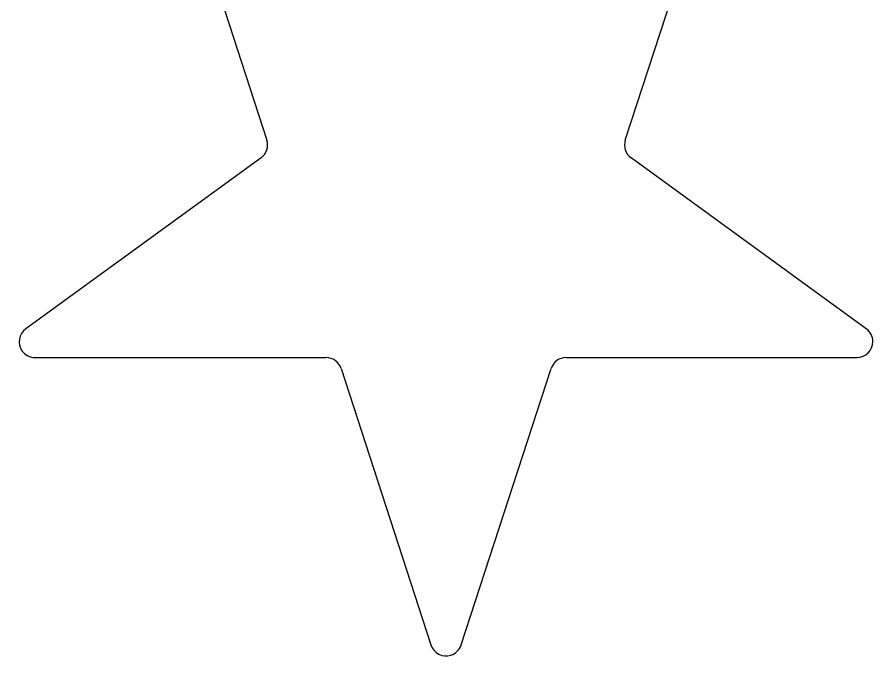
# Model space of a CAD drawing. Header units: millimetres. Extents: x 142 to 292, y 60 to 238.
# Drawn here: x 230.2 to 283.4, y 158.3 to 198.2 of the extents above; entities that cross this region are included whole.
import ezdxf

# ---------------------------------------------------------------- set-up
doc = ezdxf.new("R2010")
doc.units = ezdxf.units.MM
doc.header["$MEASUREMENT"] = 0
doc.layers.get('0').update_dxf_attribs({"lineweight": 0})

msp = doc.modelspace()

# ---------------------------------------------------------------- linework, layer by layer
at = {"color": 18, "lineweight": 25, "true_color": 0x000000}
for p, q in [((239.158, 210.61), (245.69, 190.506)), ((267.992, 190.506), (274.524, 210.61)), ((245.33, 189.4), (230.694, 178.766)), ((282.988, 178.766), (268.352, 189.4)), ((231.276, 176.975), (249.367, 176.975)), ((264.315, 176.975), (282.406, 176.975)), ((250.309, 176.291), (255.9, 159.085)), ((257.783, 159.085), (263.373, 176.291))]:
    msp.add_line(p, q, dxfattribs=at)
for points in [[(245.33, 189.4), (245.677, 189.652), (245.823, 190.099), (245.69, 190.506)], [(267.992, 190.506), (267.86, 190.099), (268.005, 189.652), (268.352, 189.4)], [(250.309, 176.291), (250.176, 176.699), (249.796, 176.975), (249.367, 176.975)], [(264.315, 176.975), (263.886, 176.975), (263.506, 176.699), (263.373, 176.291)]]:
    msp.add_open_spline(points, degree=3, dxfattribs=at)
for points in [[(230.694, 178.766), (230.252, 178.444), (230.154, 177.825), (230.475, 177.383), (230.661, 177.127), (230.959, 176.975), (231.276, 176.975)], [(282.406, 176.975), (282.953, 176.975), (283.396, 177.418), (283.396, 177.965), (283.396, 178.282), (283.244, 178.58), (282.988, 178.766)], [(255.9, 159.085), (256.069, 158.565), (256.627, 158.28), (257.147, 158.449), (257.448, 158.547), (257.685, 158.784), (257.783, 159.085)]]:
    msp.add_open_spline(points, degree=3, knots=[0, 0, 0, 0, 1, 1, 1, 2, 2, 2, 2], dxfattribs=at)

doc.saveas('drawing.dxf')
